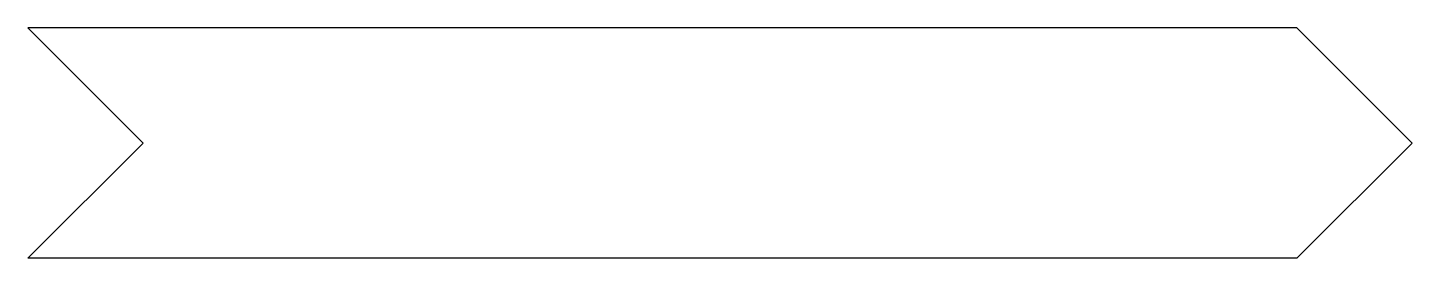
# Model space of a CAD drawing. Extents: x -10.5 to 12, y -1.9 to 1.9.
import ezdxf

# ---------------------------------------------------------------- set-up
doc = ezdxf.new("R2010")
doc.units = 0
doc.layers.get('0').update_dxf_attribs({"linetype": 'CONTINUOUS'})

msp = doc.modelspace()

# ---------------------------------------------------------------- linework, layer by layer
at = {"color": 7, "linetype": 'CONTINUOUS'}
for p, q in [((10.125, 1.875), (-10.5, 1.875)), ((-10.5, 1.875), (-8.625, 0)), ((12, 0), (10.125, 1.875)), ((-8.625, 0), (-10.5, -1.875)), ((12, 0), (10.125, -1.875)), ((10.125, -1.875), (-10.5, -1.875))]:
    msp.add_line(p, q, dxfattribs=at)

doc.saveas('drawing.dxf')
